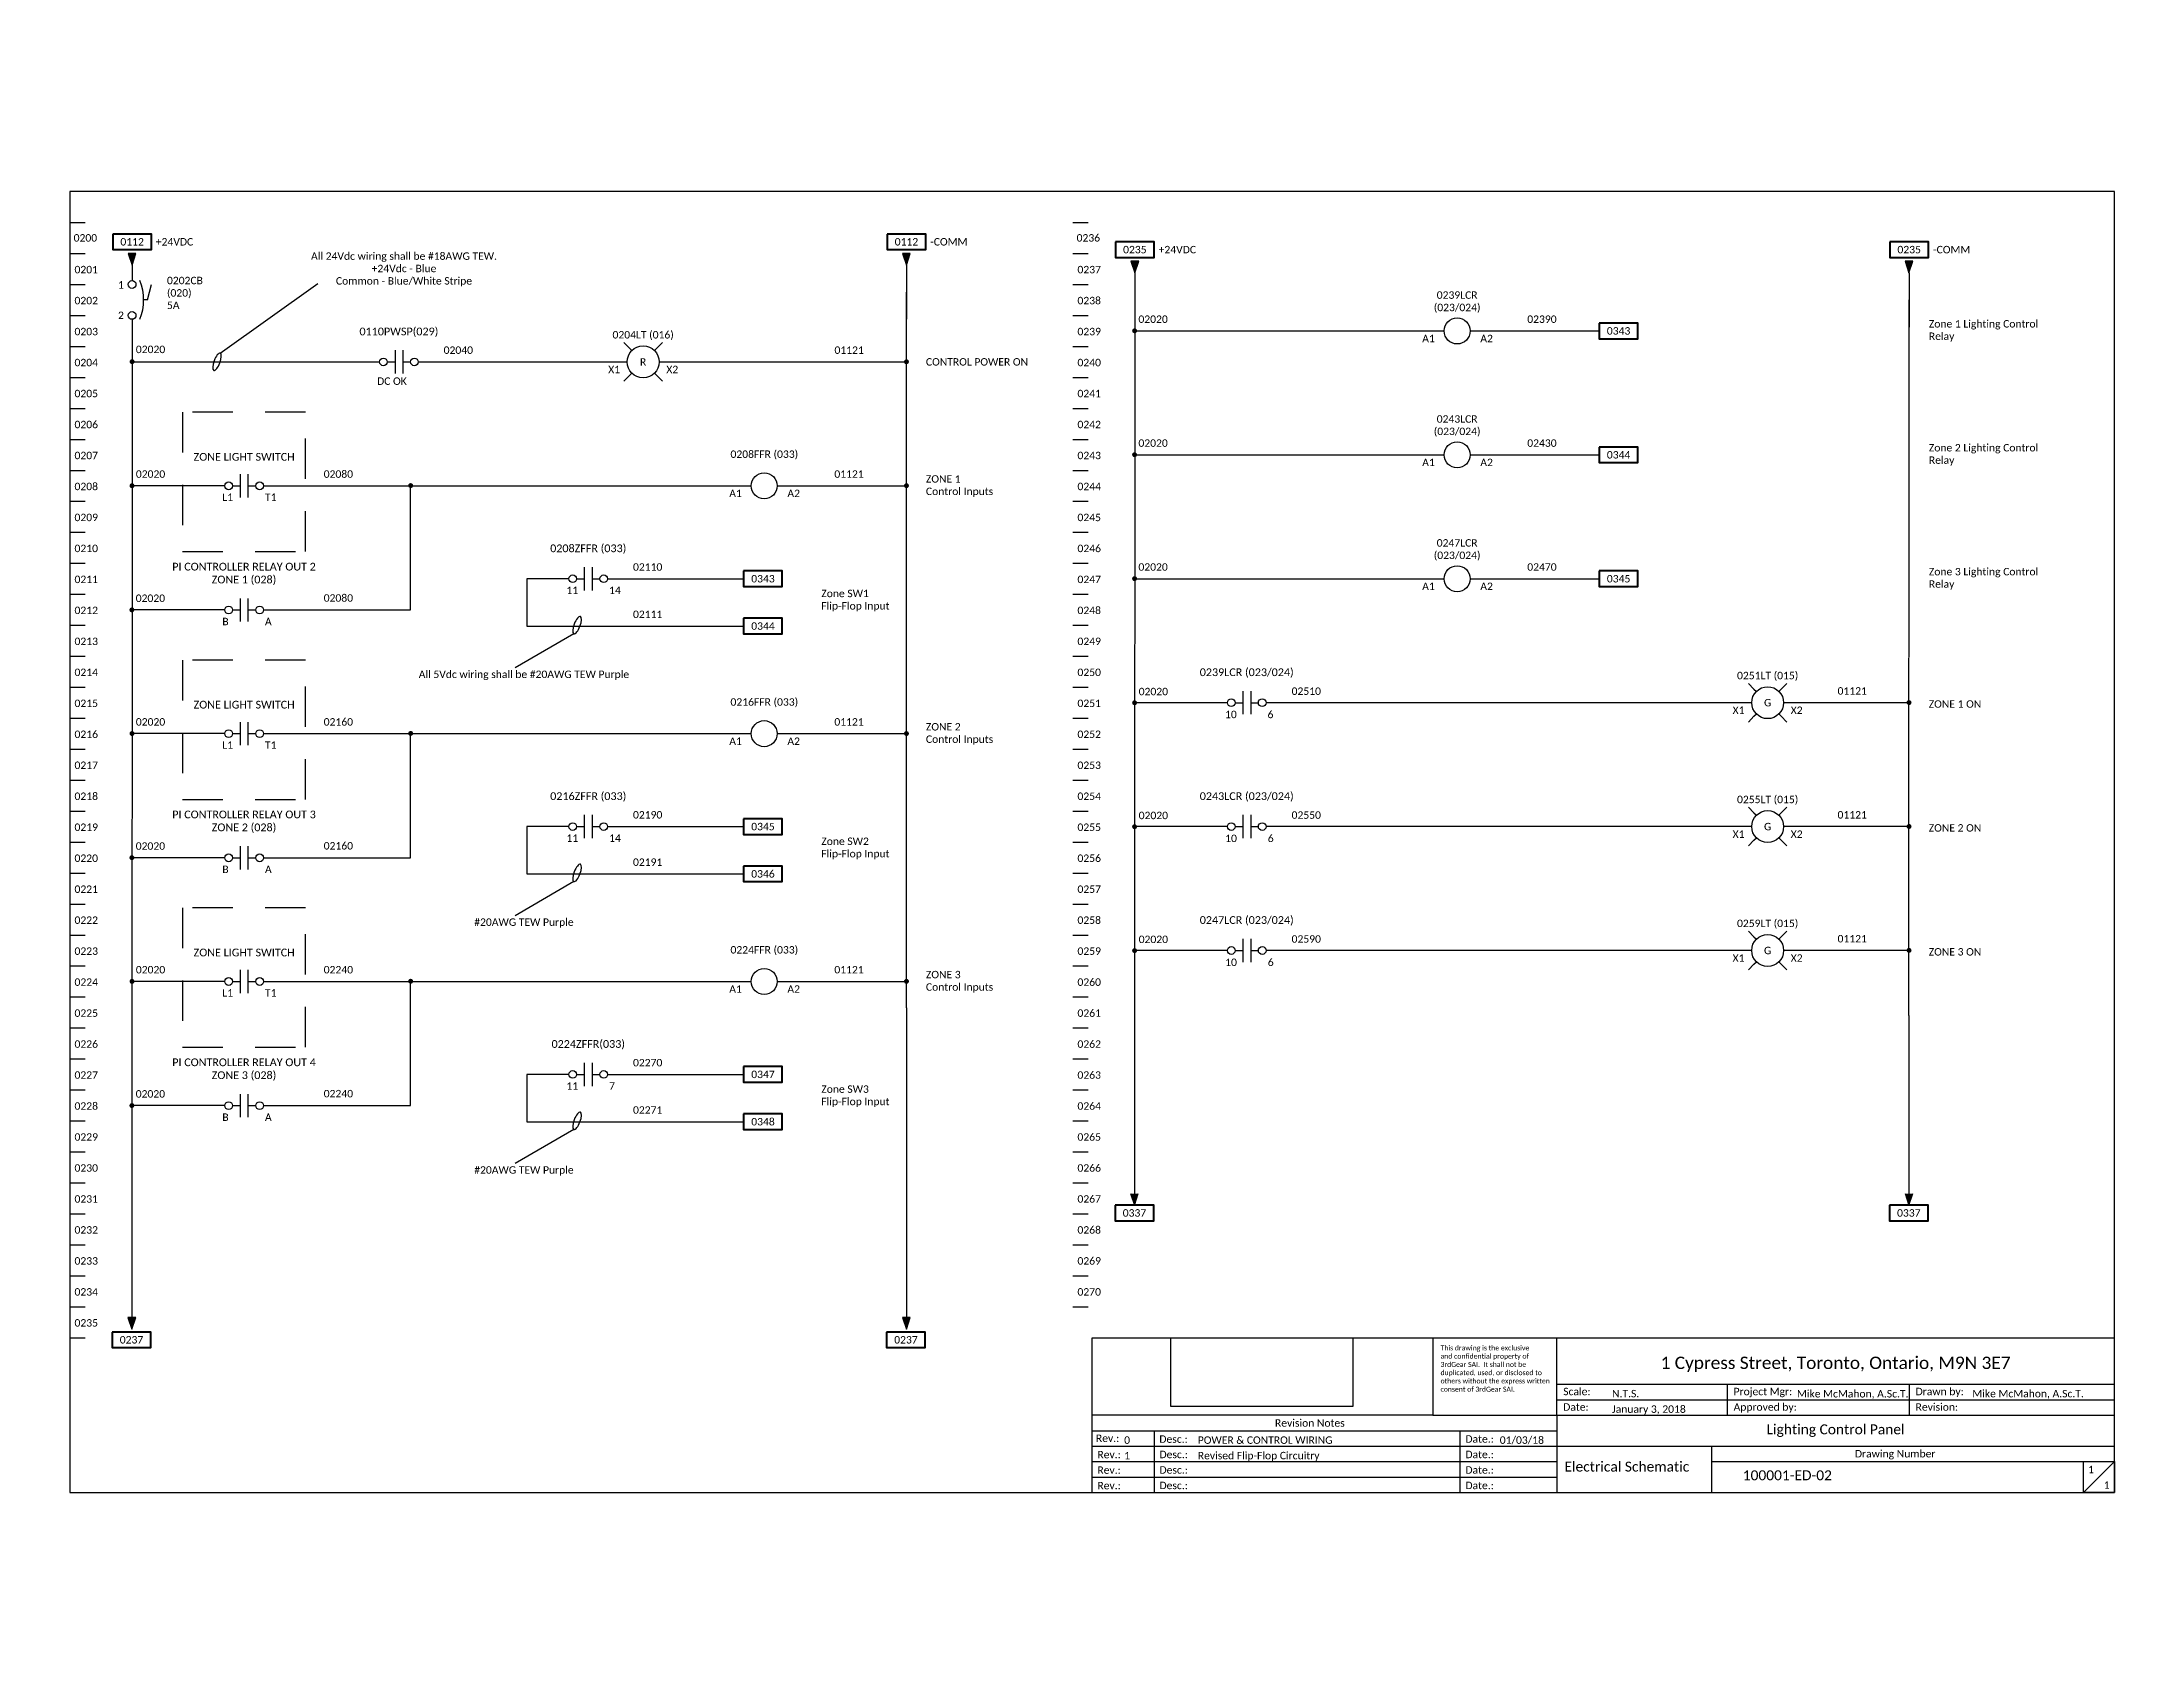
# Paper-space layout 'Layout1' of a CAD drawing. Header units: inches. Extents: x 0.1 to 10.6, y 0.1 to 8.1.
# The model-space entities are those that its viewports show. They can reach past a viewport. Long polylines and large blocks are cut down to what shows.
import ezdxf
from ezdxf.enums import TextEntityAlignment as Align

# ---------------------------------------------------------------- set-up
doc = ezdxf.new("R2010")
doc.units = ezdxf.units.IN
doc.header["$LTSCALE"] = 0.5
doc.header["$MEASUREMENT"] = 0
doc.linetypes.add('DASHED', pattern=[0.375, 0.25, -0.125])
doc.layers.get('0').update_dxf_attribs({"plot": 0})
for name, color, linetype in [('AC Wiring', 7, 'Continuous'), ('Images', 7, 'Continuous'), ('Physical Devices', 7, 'Continuous'), ('Text', 7, 'Continuous'), ('Title Block', 7, 'Continuous')]:
    doc.layers.add(name, color=color, linetype=linetype)
doc.layers.add('DASH DOT', color=7, linetype='DASHED', lineweight=25, transparency=0.3)
doc.layers.add('text box', color=7, linetype='Continuous', lineweight=50)
doc.layers.get('0').off()
doc.styles.add('Electrical1', font='Calibril.ttf')
picture_1 = doc.add_image_def('image1.png', size_in_pixel=(3549, 1339))

# ---------------------------------------------------------------- blocks, each defined once
blk = doc.blocks.new('Pilot')
at = {"layer": 'Physical Devices'}
for p, q in [((0.018, 0.11), (-0.027, 0.156)), ((0.018, 0.11), (0.038, 0.091)), ((0.239, 0.11), (0.22, 0.091)), ((0.285, 0.156), (0.239, 0.11)), ((0.018, -0.11), (-0.027, -0.156)), ((0.018, -0.11), (0.038, -0.091)), ((0.239, -0.11), (0.22, -0.091)), ((0.285, -0.156), (0.239, -0.11))]:
    blk.add_line(p, q, dxfattribs=at)
blk.add_circle((0.129, 0), 0.129, dxfattribs=at)
at = {"layer": 'Physical Devices', "style": 'Electrical1'}
for p in [(0.129, 0.219), (0.129, 0)]:
    blk.add_attdef('TAG', text='', height=0.06, dxfattribs=at).set_placement(p, align=Align.MIDDLE_CENTER)

msp = doc.modelspace()

# ---------------------------------------------------------------- hatches: boundary and pattern name
at = {"layer": 'AC Wiring', "ltscale": 0.1}
for points in [[(0.721, 10.25), (0.753, 10.156), (0.784, 10.25)], [(6.97, 10.25), (7.002, 10.156), (7.033, 10.25)], [(8.813, 10.188), (8.845, 10.094), (8.876, 10.188)], [(15.061, 10.188), (15.092, 10.094), (15.123, 10.188)], [(8.811, 2.663), (8.842, 2.569), (8.873, 2.663)], [(15.061, 2.663), (15.092, 2.569), (15.123, 2.663)], [(0.719, 1.663), (0.751, 1.569), (0.782, 1.663)], [(6.969, 1.663), (7.001, 1.569), (7.032, 1.663)]]:
    msp.add_hatch(color=256, dxfattribs=at).paths.add_polyline_path(points)
at = {"layer": 'AC Wiring', "ltscale": 0.5}
h = msp.add_hatch(color=256, dxfattribs=at)
edge = h.paths.add_edge_path()
edge.add_arc((8.843, 9.626), 0.02, 0, 360)
h = msp.add_hatch(color=256, dxfattribs=at)
edge = h.paths.add_edge_path()
edge.add_arc((0.753, 9.377), 0.02, 0, 360)
h = msp.add_hatch(color=256, dxfattribs=at)
edge = h.paths.add_edge_path()
edge.add_arc((7.002, 9.376), 0.02, 0, 360)
h = msp.add_hatch(color=256, dxfattribs=at)
edge = h.paths.add_edge_path()
edge.add_arc((8.843, 8.626), 0.02, 0, 360)
h = msp.add_hatch(color=256, dxfattribs=at)
edge = h.paths.add_edge_path()
edge.add_arc((0.752, 8.376), 0.02, 0, 360)
h = msp.add_hatch(color=256, dxfattribs=at)
edge = h.paths.add_edge_path()
edge.add_arc((3.001, 8.377), 0.02, 0, 360)
h = msp.add_hatch(color=256, dxfattribs=at)
edge = h.paths.add_edge_path()
edge.add_arc((7.002, 8.376), 0.02, 0, 360)
h = msp.add_hatch(color=256, dxfattribs=at)
edge = h.paths.add_edge_path()
edge.add_arc((8.843, 7.626), 0.02, 0, 360)
h = msp.add_hatch(color=256, dxfattribs=at)
edge = h.paths.add_edge_path()
edge.add_arc((0.751, 7.374), 0.02, 0, 360)
h = msp.add_hatch(color=256, dxfattribs=at)
edge = h.paths.add_edge_path()
edge.add_arc((8.843, 6.624), 0.02, 0, 360)
h = msp.add_hatch(color=256, dxfattribs=at)
edge = h.paths.add_edge_path()
edge.add_arc((15.093, 6.626), 0.02, 0, 360)
h = msp.add_hatch(color=256, dxfattribs=at)
edge = h.paths.add_edge_path()
edge.add_arc((0.752, 6.376), 0.02, 0, 360)
h = msp.add_hatch(color=256, dxfattribs=at)
edge = h.paths.add_edge_path()
edge.add_arc((3.001, 6.377), 0.02, 0, 360)
h = msp.add_hatch(color=256, dxfattribs=at)
edge = h.paths.add_edge_path()
edge.add_arc((7.002, 6.376), 0.02, 0, 360)
h = msp.add_hatch(color=256, dxfattribs=at)
edge = h.paths.add_edge_path()
edge.add_arc((8.843, 5.624), 0.02, 0, 360)
h = msp.add_hatch(color=256, dxfattribs=at)
edge = h.paths.add_edge_path()
edge.add_arc((15.093, 5.626), 0.02, 0, 360)
h = msp.add_hatch(color=256, dxfattribs=at)
edge = h.paths.add_edge_path()
edge.add_arc((0.751, 5.374), 0.02, 0, 360)
h = msp.add_hatch(color=256, dxfattribs=at)
edge = h.paths.add_edge_path()
edge.add_arc((8.843, 4.624), 0.02, 0, 360)
h = msp.add_hatch(color=256, dxfattribs=at)
edge = h.paths.add_edge_path()
edge.add_arc((15.093, 4.626), 0.02, 0, 360)
h = msp.add_hatch(color=256, dxfattribs=at)
edge = h.paths.add_edge_path()
edge.add_arc((0.752, 4.376), 0.02, 0, 360)
h = msp.add_hatch(color=256, dxfattribs=at)
edge = h.paths.add_edge_path()
edge.add_arc((3.001, 4.377), 0.02, 0, 360)
h = msp.add_hatch(color=256, dxfattribs=at)
edge = h.paths.add_edge_path()
edge.add_arc((7.002, 4.376), 0.02, 0, 360)
h = msp.add_hatch(color=256, dxfattribs=at)
edge = h.paths.add_edge_path()
edge.add_arc((0.751, 3.374), 0.02, 0, 360)

# ---------------------------------------------------------------- linework, layer by layer
at = {"layer": 'AC Wiring', "ltscale": 0.1}
for p, q in [((0, 11), (0, 0)), ((17.031, 11), (17.031, 0)), ((0.721, 10.25), (0.753, 10.156)), ((0.784, 10.25), (0.721, 10.25)), ((0.753, 10.156), (0.784, 10.25)), ((6.97, 10.25), (7.002, 10.156)), ((7.033, 10.25), (6.97, 10.25)), ((7.002, 10.156), (7.033, 10.25)), ((8.813, 10.188), (8.845, 10.094)), ((8.876, 10.188), (8.813, 10.188)), ((8.845, 10.094), (8.876, 10.188)), ((15.061, 10.188), (15.092, 10.094)), ((15.123, 10.188), (15.061, 10.188)), ((15.092, 10.094), (15.123, 10.188)), ((0.753, 10.156), (0.753, 10.031)), ((8.845, 10.094), (8.842, 4.1)), ((7.001, 4.163), (7.002, 9.937)), ((15.092, 4.1), (15.093, 9.875)), ((0.753, 9.719), (0.751, 1.656)), ((8.826, 9.625), (11.34, 9.625)), ((8.826, 8.625), (11.34, 8.625)), ((4.277, 7.625), (3.938, 7.625)), ((3.938, 7.625), (3.938, 7.243)), ((4.59, 7.625), (5.688, 7.625)), ((8.826, 7.625), (11.34, 7.625)), ((3.938, 7.243), (5.688, 7.243)), ((4.277, 5.625), (3.938, 5.625)), ((3.938, 5.625), (3.938, 5.243)), ((4.59, 5.625), (5.688, 5.625)), ((3.938, 5.243), (5.688, 5.243)), ((7.001, 4.163), (7.001, 1.656)), ((4.277, 3.625), (3.938, 3.625)), ((3.938, 3.625), (3.938, 3.243)), ((4.59, 3.625), (5.688, 3.625)), ((3.938, 3.243), (5.688, 3.243)), ((8.811, 2.663), (8.842, 2.569)), ((8.842, 2.569), (8.873, 2.663)), ((15.061, 2.663), (15.092, 2.569)), ((15.092, 2.569), (15.123, 2.663)), ((0.719, 1.663), (0.751, 1.569)), ((0.782, 1.663), (0.719, 1.663)), ((0.751, 1.569), (0.782, 1.663)), ((6.969, 1.663), (7.001, 1.569)), ((7.032, 1.663), (6.969, 1.663)), ((7.001, 1.569), (7.032, 1.663))]:
    msp.add_line(p, q, dxfattribs=at)
at = {"layer": 'AC Wiring', "ltscale": 0.5}
for p, q in [((1.464, 9.445), (2.253, 10.009)), ((0.75, 9.375), (2.75, 9.375)), ((3.062, 9.375), (4.748, 9.375)), ((5.006, 9.375), (7, 9.375)), ((1.813, 8.375), (5.75, 8.375)), ((3, 7.373), (3, 8.375)), ((5.959, 8.375), (7, 8.375)), ((1.813, 7.373), (3, 7.373)), ((4.318, 7.181), (3.844, 6.906)), ((9.594, 6.625), (8.844, 6.625)), ((13.823, 6.625), (9.906, 6.625)), ((15.094, 6.625), (14.08, 6.625)), ((1.813, 6.375), (5.75, 6.375)), ((3, 5.373), (3, 6.375)), ((5.959, 6.375), (7, 6.375)), ((9.594, 5.625), (8.844, 5.625)), ((13.823, 5.625), (9.906, 5.625)), ((15.094, 5.625), (14.08, 5.625)), ((1.813, 5.373), (3, 5.373)), ((4.318, 5.181), (3.844, 4.906)), ((9.594, 4.625), (8.844, 4.625)), ((13.823, 4.625), (9.906, 4.625)), ((15.094, 4.625), (14.08, 4.625)), ((1.813, 4.375), (5.75, 4.375)), ((3, 3.373), (3, 4.375)), ((5.959, 4.375), (7, 4.375)), ((8.842, 4.1), (8.842, 2.656)), ((15.092, 4.1), (15.092, 2.656)), ((1.813, 3.373), (3, 3.373)), ((4.318, 3.181), (3.844, 2.906))]:
    msp.add_line(p, q, dxfattribs=at)
at = {"layer": 'AC Wiring'}
for p, q in [((7.002, 10.156), (7.002, 9.719)), ((15.093, 10.094), (15.093, 9.656)), ((11.551, 9.625), (12.593, 9.625)), ((11.551, 8.625), (12.593, 8.625)), ((1.501, 8.375), (0.751, 8.375)), ((11.551, 7.625), (12.593, 7.625)), ((1.501, 7.373), (0.751, 7.373)), ((1.501, 6.375), (0.751, 6.375)), ((1.501, 5.373), (0.751, 5.373)), ((1.501, 4.375), (0.751, 4.375)), ((1.501, 3.373), (0.751, 3.373))]:
    msp.add_line(p, q, dxfattribs=at)
at = {"layer": 'AC Wiring', "ltscale": 0.5, "extrusion": (0, 0, -1)}
for centre in [(1.438, 9.376), (4.344, 7.251), (4.344, 5.251), (4.344, 3.251)]:
    msp.add_ellipse(centre, major_axis=(-0.0261, -0.0697), ratio=0.333587, dxfattribs=at)
at = {"layer": 'DASH DOT'}
for points in [[(1.159, 8.969), (1.159, 7.844), (2.151, 7.844), (2.151, 8.969)], [(1.159, 6.969), (1.159, 5.844), (2.151, 5.844), (2.151, 6.969)], [(1.159, 4.969), (1.159, 3.844), (2.151, 3.844), (2.151, 4.969)]]:
    msp.add_lwpolyline(points, close=True, dxfattribs=at)
at = {"layer": 'Physical Devices'}
for p, q in [((0.878, 9.875), (0.909, 10)), ((0.878, 9.875), (0.846, 9.875)), ((2.812, 9.375), (2.875, 9.375)), ((2.875, 9.469), (2.875, 9.281)), ((2.937, 9.469), (2.937, 9.281)), ((2.937, 9.375), (3, 9.375)), ((1.563, 8.375), (1.626, 8.375)), ((1.626, 8.469), (1.626, 8.281)), ((1.688, 8.469), (1.688, 8.281)), ((1.688, 8.375), (1.751, 8.375)), ((4.402, 7.719), (4.402, 7.531)), ((4.465, 7.719), (4.465, 7.531)), ((1.626, 7.466), (1.626, 7.279)), ((1.688, 7.466), (1.688, 7.279)), ((4.34, 7.625), (4.402, 7.625)), ((4.465, 7.625), (4.527, 7.625)), ((1.563, 7.373), (1.626, 7.373)), ((1.688, 7.373), (1.751, 7.373)), ((9.655, 6.625), (9.717, 6.625)), ((9.717, 6.719), (9.717, 6.531)), ((9.78, 6.719), (9.78, 6.531)), ((9.78, 6.625), (9.842, 6.625)), ((1.626, 6.469), (1.626, 6.281)), ((1.688, 6.469), (1.688, 6.281)), ((1.563, 6.375), (1.626, 6.375)), ((1.688, 6.375), (1.751, 6.375)), ((4.34, 5.625), (4.402, 5.625)), ((4.402, 5.719), (4.402, 5.531)), ((4.465, 5.719), (4.465, 5.531)), ((4.465, 5.625), (4.527, 5.625)), ((9.655, 5.625), (9.717, 5.625)), ((9.717, 5.719), (9.717, 5.531)), ((9.78, 5.719), (9.78, 5.531)), ((9.78, 5.625), (9.842, 5.625)), ((1.626, 5.466), (1.626, 5.279)), ((1.688, 5.466), (1.688, 5.279)), ((1.563, 5.373), (1.626, 5.373)), ((1.688, 5.373), (1.751, 5.373)), ((9.655, 4.625), (9.717, 4.625)), ((9.717, 4.719), (9.717, 4.531)), ((9.78, 4.719), (9.78, 4.531)), ((9.78, 4.625), (9.842, 4.625)), ((1.626, 4.469), (1.626, 4.281)), ((1.688, 4.469), (1.688, 4.281)), ((1.563, 4.375), (1.626, 4.375)), ((1.688, 4.375), (1.751, 4.375)), ((4.34, 3.625), (4.402, 3.625)), ((4.402, 3.719), (4.402, 3.531)), ((4.465, 3.719), (4.465, 3.531)), ((4.465, 3.625), (4.527, 3.625)), ((1.626, 3.466), (1.626, 3.279)), ((1.688, 3.466), (1.688, 3.279)), ((1.563, 3.373), (1.626, 3.373)), ((1.688, 3.373), (1.751, 3.373))]:
    msp.add_line(p, q, dxfattribs=at)
for centre, radius in [((0.753, 10), 0.0312), ((0.753, 9.75), 0.0312), ((11.446, 9.625), 0.105), ((2.781, 9.375), 0.0312), ((3.031, 9.375), 0.0312), ((11.446, 8.625), 0.105), ((5.854, 8.375), 0.105), ((1.532, 8.375), 0.0312), ((1.782, 8.375), 0.0312), ((4.309, 7.625), 0.0312), ((4.559, 7.625), 0.0312), ((11.446, 7.625), 0.105), ((1.532, 7.373), 0.0312), ((1.782, 7.373), 0.0312), ((9.623, 6.625), 0.0312), ((9.873, 6.625), 0.0312), ((5.854, 6.375), 0.105), ((1.532, 6.375), 0.0312), ((1.782, 6.375), 0.0312), ((4.309, 5.625), 0.0312), ((4.559, 5.625), 0.0312), ((9.623, 5.625), 0.0312), ((9.873, 5.625), 0.0312), ((1.532, 5.373), 0.0312), ((1.782, 5.373), 0.0312), ((9.623, 4.625), 0.0312), ((9.873, 4.625), 0.0312), ((1.532, 4.375), 0.0312), ((1.782, 4.375), 0.0312), ((5.854, 4.375), 0.105), ((4.309, 3.625), 0.0312), ((4.559, 3.625), 0.0312), ((1.532, 3.373), 0.0312), ((1.782, 3.373), 0.0312)]:
    msp.add_circle(centre, radius, dxfattribs=at)
msp.add_arc((0.44, 9.875), 0.406, 337.3801, 22.6199, dxfattribs=at)
at = {"layer": 'text box', "ltscale": 0.1}
for points in [[(0.596, 10.406), (0.596, 10.281), (0.909, 10.281), (0.909, 10.406)], [(6.845, 10.406), (6.845, 10.281), (7.158, 10.281), (7.158, 10.406)], [(8.688, 10.344), (8.688, 10.219), (9.001, 10.219), (9.001, 10.344)], [(14.938, 10.344), (14.938, 10.219), (15.25, 10.219), (15.25, 10.344)], [(12.593, 9.688), (12.593, 9.562), (12.905, 9.562), (12.905, 9.688)], [(12.593, 8.688), (12.593, 8.562), (12.905, 8.562), (12.905, 8.688)], [(5.688, 7.688), (5.688, 7.562), (6, 7.562), (6, 7.688)], [(12.593, 7.688), (12.593, 7.562), (12.905, 7.562), (12.905, 7.688)], [(5.688, 7.306), (5.688, 7.181), (6, 7.181), (6, 7.306)], [(5.688, 5.688), (5.688, 5.562), (6, 5.562), (6, 5.688)], [(5.688, 5.306), (5.688, 5.181), (6, 5.181), (6, 5.306)], [(5.688, 3.688), (5.688, 3.562), (6, 3.562), (6, 3.688)], [(5.688, 3.306), (5.688, 3.181), (6, 3.181), (6, 3.306)], [(8.686, 2.569), (8.686, 2.444), (8.998, 2.444), (8.998, 2.569)], [(14.935, 2.569), (14.935, 2.444), (15.247, 2.444), (15.247, 2.569)], [(0.591, 1.546), (0.591, 1.421), (0.904, 1.421), (0.904, 1.546)], [(6.841, 1.546), (6.841, 1.421), (7.154, 1.421), (7.154, 1.546)]]:
    msp.add_lwpolyline(points, close=True, dxfattribs=at)
at = {"layer": 'Title Block'}
for p, q in [((16.75, 10.75), (0.25, 10.75)), ((0.25, 10.75), (0.25, 0.25)), ((16.75, 0.25), (16.75, 10.75)), ((0.25, 10.5), (0.375, 10.5)), ((8.344, 10.5), (8.469, 10.5)), ((0.25, 10.25), (0.375, 10.25)), ((8.344, 10.25), (8.469, 10.25)), ((0.25, 10), (0.375, 10)), ((8.344, 10), (8.469, 10)), ((0.25, 9.75), (0.375, 9.75)), ((8.344, 9.75), (8.469, 9.75)), ((0.25, 9.5), (0.375, 9.5)), ((8.344, 9.5), (8.469, 9.5)), ((0.25, 9.25), (0.375, 9.25)), ((8.344, 9.25), (8.469, 9.25)), ((0.25, 9), (0.375, 9)), ((8.344, 9), (8.469, 9)), ((0.25, 8.75), (0.375, 8.75)), ((8.344, 8.75), (8.469, 8.75)), ((0.25, 8.5), (0.375, 8.5)), ((8.344, 8.5), (8.469, 8.5)), ((0.25, 8.25), (0.375, 8.25)), ((8.344, 8.25), (8.469, 8.25)), ((0.25, 8), (0.375, 8)), ((8.344, 8), (8.469, 8)), ((0.25, 7.75), (0.375, 7.75)), ((8.344, 7.75), (8.469, 7.75)), ((0.25, 7.5), (0.375, 7.5)), ((8.344, 7.5), (8.469, 7.5)), ((0.25, 7.25), (0.375, 7.25)), ((8.344, 7.25), (8.469, 7.25)), ((0.25, 7), (0.375, 7)), ((8.344, 7), (8.469, 7)), ((0.25, 6.75), (0.375, 6.75)), ((8.344, 6.75), (8.469, 6.75)), ((0.25, 6.5), (0.375, 6.5)), ((8.344, 6.5), (8.469, 6.5)), ((0.25, 6.25), (0.375, 6.25)), ((8.344, 6.25), (8.469, 6.25)), ((0.25, 6), (0.375, 6)), ((8.344, 6), (8.469, 6)), ((0.25, 5.75), (0.375, 5.75)), ((8.344, 5.75), (8.469, 5.75)), ((0.25, 5.5), (0.375, 5.5)), ((8.344, 5.5), (8.469, 5.5)), ((0.25, 5.25), (0.375, 5.25)), ((8.344, 5.25), (8.469, 5.25)), ((0.25, 5), (0.375, 5)), ((8.344, 5), (8.469, 5)), ((0.25, 4.75), (0.375, 4.75)), ((8.344, 4.75), (8.469, 4.75)), ((0.25, 4.5), (0.375, 4.5)), ((8.344, 4.5), (8.469, 4.5)), ((0.25, 4.25), (0.375, 4.25)), ((8.344, 4.25), (8.469, 4.25)), ((0.25, 4), (0.375, 4)), ((8.344, 4), (8.469, 4)), ((0.25, 3.75), (0.375, 3.75)), ((8.344, 3.75), (8.469, 3.75)), ((0.25, 3.5), (0.375, 3.5)), ((8.344, 3.5), (8.469, 3.5)), ((0.25, 3.25), (0.375, 3.25)), ((8.344, 3.25), (8.469, 3.25)), ((0.25, 3), (0.375, 3)), ((8.344, 3), (8.469, 3)), ((0.25, 2.75), (0.375, 2.75)), ((8.344, 2.75), (8.469, 2.75)), ((0.25, 2.5), (0.375, 2.5)), ((8.344, 2.5), (8.469, 2.5)), ((0.25, 2.25), (0.375, 2.25)), ((8.344, 2.25), (8.469, 2.25)), ((0.25, 2), (0.375, 2)), ((8.344, 2), (8.469, 2)), ((0.25, 1.75), (0.375, 1.75)), ((8.344, 1.75), (8.469, 1.75)), ((0.25, 1.5), (0.375, 1.5)), ((8.5, 0.25), (8.5, 1.5)), ((8.5, 1.5), (16.75, 1.5)), ((11.25, 1.5), (11.25, 0.875)), ((12.25, 0.875), (12.25, 1.5)), ((12.25, 1.125), (16.75, 1.125)), ((13.625, 1.125), (13.625, 0.875)), ((15.094, 1.125), (15.094, 0.875)), ((11.25, 0.875), (8.5, 0.875)), ((11.25, 0.875), (12.25, 0.875)), ((12.25, 1), (16.75, 1)), ((12.25, 0.875), (12.25, 0.25)), ((12.25, 0.875), (16.75, 0.875)), ((8.5, 0.75), (12.25, 0.75)), ((9, 0.75), (9, 0.25)), ((11.469, 0.75), (11.469, 0.25)), ((8.5, 0.625), (12.25, 0.625)), ((12.25, 0.625), (16.75, 0.625)), ((13.5, 0.625), (13.5, 0.25)), ((8.5, 0.5), (12.25, 0.5)), ((8.5, 0.375), (12.25, 0.375)), ((13.5, 0.5), (16.75, 0.5)), ((16.75, 0.5), (16.5, 0.25)), ((0.25, 0.25), (16.75, 0.25))]:
    msp.add_line(p, q, dxfattribs=at)
msp.add_lwpolyline([(16.75, 0.25), (16.5, 0.25), (16.5, 0.5), (16.75, 0.5)], close=True, dxfattribs=at)

# ---------------------------------------------------------------- block references
at = {"layer": 'Physical Devices'}
ref = msp.add_blockref('Pilot', (4.748, 9.375), dxfattribs=at)
ref.add_attrib('TAG', 'R', dxfattribs={"height": 0.06, "style": 'Electrical1'}).set_placement((4.877, 9.375), align=Align.MIDDLE_CENTER)
ref.add_attrib('TAG', '0204LT (016)', dxfattribs={"height": 0.06, "style": 'Electrical1'}).set_placement((4.877, 9.594), align=Align.MIDDLE_CENTER)
ref = msp.add_blockref('Pilot', (13.823, 6.625), dxfattribs=at)
ref.add_attrib('TAG', 'G', dxfattribs={"height": 0.06, "style": 'Electrical1'}).set_placement((13.952, 6.625), align=Align.MIDDLE_CENTER)
ref.add_attrib('TAG', '0251LT (015)', dxfattribs={"height": 0.06, "style": 'Electrical1'}).set_placement((13.952, 6.844), align=Align.MIDDLE_CENTER)
ref = msp.add_blockref('Pilot', (13.823, 5.625), dxfattribs=at)
ref.add_attrib('TAG', 'G', dxfattribs={"height": 0.06, "style": 'Electrical1'}).set_placement((13.952, 5.625), align=Align.MIDDLE_CENTER)
ref.add_attrib('TAG', '0255LT (015)', dxfattribs={"height": 0.06, "style": 'Electrical1'}).set_placement((13.952, 5.844), align=Align.MIDDLE_CENTER)
ref = msp.add_blockref('Pilot', (13.823, 4.625), dxfattribs=at)
ref.add_attrib('TAG', 'G', dxfattribs={"height": 0.06, "style": 'Electrical1'}).set_placement((13.952, 4.625), align=Align.MIDDLE_CENTER)
ref.add_attrib('TAG', '0259LT (015)', dxfattribs={"height": 0.06, "style": 'Electrical1'}).set_placement((13.952, 4.844), align=Align.MIDDLE_CENTER)

# ---------------------------------------------------------------- texts
at = {"layer": 'Physical Devices', "insert": (14.5, 1.285), "char_height": 0.1, "width": 4.5, "attachment_point": 5, "style": 'Electrical1'}
msp.add_mtext('{1 Cypress Street, Toronto, Ontario, M9N 3E7}', dxfattribs=at)
at = {"layer": 'Text', "style": 'Electrical1'}
for s, insert, char_height, width, attachment_point in [('{0112}', (0.753, 10.344), 0.06, 0.125, 5), ('{+24VDC}', (1.095, 10.344), 0.06, 0.375, 5), ('{0112}', (7.002, 10.344), 0.06, 0.125, 5), ('{-COMM}', (7.344, 10.344), 0.06, 0.375, 5), ('{All 24Vdc wiring shall be #18AWG TEW.\\P+24Vdc - Blue\\PCommon - Blue/White Stripe}', (2.947, 10.259), 0.06, 1.82574, 2), ('{0235}', (8.845, 10.281), 0.06, 0.125, 5), ('{+24VDC}', (9.188, 10.281), 0.06, 0.375, 5), ('{0235}', (15.094, 10.281), 0.06, 0.125, 5), ('{-COMM}', (15.437, 10.281), 0.06, 0.375, 5), ('{1}', (0.639, 10.027), 0.06, 0.34375, 1), ('{0202CB\\P(020)\\P5A}', (1.034, 10.062), 0.06, 0.78125, 1), ('{0239LCR (023/024)}', (11.446, 9.858), 0.06, 0.66425, 5), ('{2}', (0.639, 9.781), 0.06, 0.40625, 1), ('{0110PWSP(029)}', (2.906, 9.576), 0.0625, 0.78125, 8), ('{02020}', (8.874, 9.75), 0.06, 0.21875, 1), ('{02390}', (12.012, 9.75), 0.06, 0.21875, 1), ('{Zone 1 Lighting Control Relay}', (15.253, 9.625), 0.06, 0.89062, 4), ('{02020}', (0.783, 9.506), 0.06, 0.21875, 1), ('{02040}', (3.267, 9.5), 0.06, 0.21875, 1), ('{01121}', (6.421, 9.5), 0.06, 0.21875, 1), ('A1', (11.164, 9.594), 0.06, 0.40625, 1), ('A2', (11.633, 9.594), 0.06, 0.40625, 1), ('{0343}', (12.749, 9.625), 0.06, 0.125, 5), ('{X1}', (4.595, 9.344), 0.06, 0.40625, 1), ('{X2}', (5.064, 9.344), 0.06, 0.40625, 1), ('CONTROL POWER ON', (7.159, 9.375), 0.06, 0.89062, 4), ('{DC OK}', (2.73, 9.25), 0.06, 0.40625, 1), ('{0243LCR (023/024)}', (11.446, 8.858), 0.06, 0.66425, 5), ('{0208FFR (033)}', (5.855, 8.624), 0.06, 0.66522, 5), ('{02020}', (8.874, 8.75), 0.06, 0.21875, 1), ('{02430}', (12.012, 8.75), 0.06, 0.21875, 1), ('{0344}', (12.749, 8.625), 0.06, 0.125, 5), ('{Zone 2 Lighting Control Relay}', (15.253, 8.625), 0.06, 0.89062, 4), ('{02020}', (0.783, 8.5), 0.06, 0.21875, 1), ('{ZONE LIGHT SWITCH}', (1.657, 8.577), 0.0625, 0.78125, 8), ('{02080}', (2.299, 8.5), 0.06, 0.21875, 1), ('{01121}', (6.42, 8.5), 0.06, 0.21875, 1), ('A1', (11.164, 8.594), 0.06, 0.40625, 1), ('A2', (11.633, 8.594), 0.06, 0.40625, 1), ('{L1}', (1.481, 8.313), 0.06, 0.40625, 1), ('{T1}', (1.825, 8.313), 0.06, 0.40625, 1), ('A1', (5.572, 8.344), 0.06, 0.40625, 1), ('A2', (6.041, 8.344), 0.06, 0.40625, 1), ('{ZONE 1\\PControl Inputs}', (7.159, 8.373), 0.06, 1.03906, 4), ('{0208ZFFR (033)}', (4.434, 7.826), 0.0625, 0.78125, 8), ('{0247LCR (023/024)}', (11.446, 7.858), 0.06, 0.66425, 5), ('{PI CONTROLLER RELAY OUT 2 ZONE 1 (028)}', (1.656, 7.574), 0.0625, 1.20239, 8), ('{02110}', (4.795, 7.75), 0.06, 0.45657, 1), ('{0343}', (5.844, 7.625), 0.06, 0.125, 5), ('{02020}', (8.874, 7.75), 0.06, 0.21875, 1), ('{02470}', (12.012, 7.75), 0.06, 0.21875, 1), ('{0345}', (12.749, 7.625), 0.06, 0.125, 5), ('{Zone 3 Lighting Control Relay}', (15.253, 7.625), 0.06, 0.89062, 4), ('{02020}', (0.782, 7.498), 0.06, 0.21875, 1), ('{02080}', (2.299, 7.5), 0.06, 0.21875, 1), ('{11}', (4.258, 7.562), 0.06, 0.40625, 1), ('{14}', (4.602, 7.562), 0.06, 0.40625, 1), ('{Zone SW1 \\PFlip-Flop Input}', (6.315, 7.449), 0.06, 0.89062, 4), ('A1', (11.164, 7.594), 0.06, 0.40625, 1), ('A2', (11.633, 7.594), 0.06, 0.40625, 1), ('{B}', (1.481, 7.31), 0.06, 0.40625, 1), ('{A}', (1.825, 7.31), 0.06, 0.40625, 1), ('{02111}', (4.795, 7.368), 0.06, 0.45657, 1), ('{0344}', (5.844, 7.243), 0.06, 0.125, 5), ('{All 5Vdc wiring shall be #20AWG TEW Purple}', (3.915, 6.884), 0.06, 1.82574, 2), ('{0239LCR (023/024)}', (9.748, 6.826), 0.0625, 0.78125, 8), ('{ZONE LIGHT SWITCH}', (1.657, 6.577), 0.0625, 0.78125, 8), ('{0216FFR (033)}', (5.855, 6.624), 0.06, 0.66522, 5), ('{02020}', (8.876, 6.745), 0.06, 0.21875, 1), ('{02510}', (10.11, 6.748), 0.06, 0.21875, 1), ('{01121}', (14.516, 6.75), 0.06, 0.21875, 1), ('{ZONE 1 ON}', (15.252, 6.614), 0.06, 0.89063, 4), ('{02020}', (0.783, 6.5), 0.06, 0.21875, 1), ('{02160}', (2.299, 6.5), 0.06, 0.21875, 1), ('{01121}', (6.42, 6.5), 0.06, 0.21875, 1), ('{ZONE 2\\PControl Inputs}', (7.159, 6.373), 0.06, 1.03906, 4), ('{10}', (9.573, 6.56), 0.06, 0.40625, 1), ('{6}', (9.916, 6.56), 0.06, 0.40625, 1), ('{X1}', (13.669, 6.594), 0.06, 0.40625, 1), ('{X2}', (14.138, 6.594), 0.06, 0.40625, 1), ('{L1}', (1.481, 6.313), 0.06, 0.40625, 1), ('{T1}', (1.825, 6.313), 0.06, 0.40625, 1), ('A1', (5.572, 6.344), 0.06, 0.40625, 1), ('A2', (6.041, 6.344), 0.06, 0.40625, 1), ('{0216ZFFR (033)}', (4.434, 5.826), 0.0625, 0.78125, 8), ('{0243LCR (023/024)}', (9.748, 5.826), 0.0625, 0.78125, 8), ('{PI CONTROLLER RELAY OUT 3 ZONE 2 (028)}', (1.656, 5.574), 0.0625, 1.20239, 8), ('{02190}', (4.795, 5.75), 0.06, 0.45657, 1), ('{0345}', (5.844, 5.625), 0.06, 0.125, 5), ('{02020}', (8.876, 5.745), 0.06, 0.21875, 1), ('{02550}', (10.11, 5.748), 0.06, 0.21875, 1), ('{X1}', (13.669, 5.594), 0.06, 0.40625, 1), ('{X2}', (14.138, 5.594), 0.06, 0.40625, 1), ('{01121}', (14.516, 5.75), 0.06, 0.21875, 1), ('{ZONE 2 ON}', (15.252, 5.614), 0.06, 0.89062, 4), ('{02020}', (0.782, 5.498), 0.06, 0.21875, 1), ('{02160}', (2.299, 5.5), 0.06, 0.21875, 1), ('{11}', (4.258, 5.562), 0.06, 0.40625, 1), ('{14}', (4.602, 5.562), 0.06, 0.40625, 1), ('{Zone SW2\\PFlip-Flop Input}', (6.315, 5.449), 0.06, 0.89062, 4), ('{10}', (9.574, 5.56), 0.06, 0.40625, 1), ('{6}', (9.918, 5.56), 0.06, 0.40625, 1), ('{B}', (1.481, 5.31), 0.06, 0.40625, 1), ('{A}', (1.825, 5.31), 0.06, 0.40625, 1), ('{02191}', (4.795, 5.368), 0.06, 0.45657, 1), ('{0346}', (5.844, 5.243), 0.06, 0.125, 5), ('{#20AWG TEW Purple}', (3.915, 4.884), 0.06, 1.82574, 2), ('{02020}', (8.876, 4.745), 0.06, 0.21875, 1), ('{0247LCR (023/024)}', (9.748, 4.826), 0.0625, 0.78125, 8), ('{02590}', (10.11, 4.748), 0.06, 0.21875, 1), ('{01121}', (14.516, 4.75), 0.06, 0.21875, 1), ('{ZONE LIGHT SWITCH}', (1.657, 4.577), 0.0625, 0.78125, 8), ('{0224FFR (033)}', (5.855, 4.624), 0.06, 0.66522, 5), ('{X1}', (13.669, 4.594), 0.06, 0.40625, 1), ('{X2}', (14.138, 4.594), 0.06, 0.40625, 1), ('{ZONE 3 ON}', (15.252, 4.614), 0.06, 0.89063, 4), ('{02020}', (0.783, 4.5), 0.06, 0.21875, 1), ('{02240}', (2.299, 4.5), 0.06, 0.21875, 1), ('{01121}', (6.42, 4.5), 0.06, 0.21875, 1), ('{ZONE 3\\PControl Inputs}', (7.159, 4.373), 0.06, 1.03906, 4), ('{10}', (9.574, 4.56), 0.06, 0.40625, 1), ('{6}', (9.918, 4.56), 0.06, 0.40625, 1), ('{L1}', (1.481, 4.313), 0.06, 0.40625, 1), ('{T1}', (1.825, 4.313), 0.06, 0.40625, 1), ('A1', (5.572, 4.344), 0.06, 0.40625, 1), ('A2', (6.041, 4.344), 0.06, 0.40625, 1), ('{0224ZFFR(033)}', (4.434, 3.826), 0.0625, 0.78125, 8), ('{PI CONTROLLER RELAY OUT 4 ZONE 3 (028)}', (1.656, 3.574), 0.0625, 1.20239, 8), ('{02270}', (4.795, 3.75), 0.06, 0.45657, 1), ('{11}', (4.258, 3.562), 0.06, 0.40625, 1), ('{7}', (4.602, 3.562), 0.06, 0.40625, 1), ('{0347}', (5.844, 3.625), 0.06, 0.125, 5), ('{02020}', (0.782, 3.498), 0.06, 0.21875, 1), ('{02240}', (2.299, 3.5), 0.06, 0.21875, 1), ('{Zone SW3\\PFlip-Flop Input}', (6.315, 3.449), 0.06, 0.89062, 4), ('{B}', (1.481, 3.31), 0.06, 0.40625, 1), ('{A}', (1.825, 3.31), 0.06, 0.40625, 1), ('{02271}', (4.795, 3.368), 0.06, 0.45657, 1), ('{0348}', (5.844, 3.243), 0.06, 0.125, 5), ('{#20AWG TEW Purple}', (3.915, 2.884), 0.06, 1.82574, 2), ('{0337}', (8.842, 2.507), 0.06, 0.125, 5), ('{0337}', (15.091, 2.507), 0.06, 0.125, 5), ('{0237}', (0.748, 1.483), 0.06, 0.125, 5), ('{0237}', (6.998, 1.483), 0.06, 0.125, 5)]:
    msp.add_mtext(s, dxfattribs=dict(at, insert=insert, char_height=char_height, width=width, attachment_point=attachment_point))
at = {"layer": 'Title Block', "style": 'Electrical1'}
for s, insert, char_height, width, attachment_point in [('{0200}', (0.281, 10.406), 0.06, 0.1875, 1), ('{0236}', (8.375, 10.406), 0.06, 0.1875, 1), ('{0201}', (0.288, 10.15), 0.06, 0.1875, 1), ('{0237}', (8.382, 10.15), 0.06, 0.1875, 1), ('{0202}', (0.288, 9.9), 0.06, 0.1875, 1), ('{0238}', (8.382, 9.9), 0.06, 0.1875, 1), ('{0203}', (0.288, 9.65), 0.06, 0.1875, 1), ('{0239}', (8.382, 9.65), 0.06, 0.1875, 1), ('{0204}', (0.288, 9.4), 0.06, 0.1875, 1), ('{0240}', (8.382, 9.4), 0.06, 0.1875, 1), ('{0205}', (0.288, 9.15), 0.06, 0.1875, 1), ('{0241}', (8.382, 9.15), 0.06, 0.1875, 1), ('{0206}', (0.288, 8.9), 0.06, 0.1875, 1), ('{0242}', (8.382, 8.9), 0.06, 0.1875, 1), ('{0207}', (0.288, 8.65), 0.06, 0.1875, 1), ('{0243}', (8.382, 8.65), 0.06, 0.1875, 1), ('{0208}', (0.288, 8.4), 0.06, 0.1875, 1), ('{0244}', (8.382, 8.4), 0.06, 0.1875, 1), ('{0209}', (0.288, 8.15), 0.06, 0.1875, 1), ('{0245}', (8.382, 8.15), 0.06, 0.1875, 1), ('{0210}', (0.288, 7.9), 0.06, 0.1875, 1), ('{0246}', (8.382, 7.9), 0.06, 0.1875, 1), ('{0211}', (0.288, 7.65), 0.06, 0.1875, 1), ('{0247}', (8.382, 7.65), 0.06, 0.1875, 1), ('{0212}', (0.288, 7.4), 0.06, 0.1875, 1), ('{0248}', (8.382, 7.4), 0.06, 0.1875, 1), ('{0213}', (0.288, 7.15), 0.06, 0.1875, 1), ('{0249}', (8.382, 7.15), 0.06, 0.1875, 1), ('{0214}', (0.288, 6.9), 0.06, 0.1875, 1), ('{0250}', (8.382, 6.9), 0.06, 0.1875, 1), ('{0215}', (0.288, 6.65), 0.06, 0.1875, 1), ('{0251}', (8.382, 6.65), 0.06, 0.1875, 1), ('{0216}', (0.288, 6.4), 0.06, 0.1875, 1), ('{0252}', (8.382, 6.4), 0.06, 0.1875, 1), ('{0217}', (0.288, 6.15), 0.06, 0.1875, 1), ('{0253}', (8.382, 6.15), 0.06, 0.1875, 1), ('{0218}', (0.288, 5.9), 0.06, 0.1875, 1), ('{0254}', (8.382, 5.9), 0.06, 0.1875, 1), ('{0219}', (0.288, 5.65), 0.06, 0.1875, 1), ('{0255}', (8.382, 5.65), 0.06, 0.1875, 1), ('{0220}', (0.288, 5.4), 0.06, 0.1875, 1), ('{0256}', (8.382, 5.4), 0.06, 0.1875, 1), ('{0221}', (0.288, 5.15), 0.06, 0.1875, 1), ('{0257}', (8.382, 5.15), 0.06, 0.1875, 1), ('{0222}', (0.288, 4.9), 0.06, 0.1875, 1), ('{0258}', (8.382, 4.9), 0.06, 0.1875, 1), ('{0223}', (0.288, 4.65), 0.06, 0.1875, 1), ('{0259}', (8.382, 4.65), 0.06, 0.1875, 1), ('{0224}', (0.288, 4.4), 0.06, 0.1875, 1), ('{0260}', (8.382, 4.4), 0.06, 0.1875, 1), ('{0225}', (0.288, 4.15), 0.06, 0.1875, 1), ('{0261}', (8.382, 4.15), 0.06, 0.1875, 1), ('{0226}', (0.288, 3.9), 0.06, 0.1875, 1), ('{0262}', (8.382, 3.9), 0.06, 0.1875, 1), ('{0227}', (0.288, 3.65), 0.06, 0.1875, 1), ('{0263}', (8.382, 3.65), 0.06, 0.1875, 1), ('{0228}', (0.288, 3.4), 0.06, 0.1875, 1), ('{0264}', (8.382, 3.4), 0.06, 0.1875, 1), ('{0229}', (0.288, 3.15), 0.06, 0.1875, 1), ('{0265}', (8.382, 3.15), 0.06, 0.1875, 1), ('{0230}', (0.288, 2.9), 0.06, 0.1875, 1), ('{0266}', (8.382, 2.9), 0.06, 0.1875, 1), ('{0231}', (0.288, 2.65), 0.06, 0.1875, 1), ('{0267}', (8.382, 2.65), 0.06, 0.1875, 1), ('{0232}', (0.288, 2.4), 0.06, 0.1875, 1), ('{0268}', (8.382, 2.4), 0.06, 0.1875, 1), ('{0233}', (0.288, 2.15), 0.06, 0.1875, 1), ('{0269}', (8.382, 2.15), 0.06, 0.1875, 1), ('{0234}', (0.288, 1.9), 0.06, 0.1875, 1), ('{0270}', (8.382, 1.9), 0.06, 0.1875, 1), ('{0235}', (0.288, 1.65), 0.06, 0.1875, 1), ('{This drawing is the exclusive\\Pand confidential property of\\P3rdGear SAI.  It shall not be \\Pduplicated, used, or disclosed to \\Pothers without the express written \\Pconsent of 3rdGear SAI.}', (11.312, 1.438), 0.04, 1.25, 1), ('Scale:', (12.302, 1.096), 0.06, 1.375, 1), ('N.T.S.', (12.696, 1.079), 0.06, 0.26017, 1), ('Project Mgr:', (13.677, 1.096), 0.06, 1.375, 1), ('{Mike McMahon, A.Sc.T.}', (14.188, 1.078), 0.06, 0.99227, 1), ('Drawn by:', (15.146, 1.096), 0.06, 1.375, 1), ('Mike McMahon, A.Sc.T.', (15.603, 1.079), 0.06, 0.99227, 1), ('Date:', (12.302, 0.971), 0.06, 1.375, 1), ('{January 3, 2018}', (12.696, 0.954), 0.06, 0.86601, 1), ('Approved by:', (13.677, 0.971), 0.06, 1.375, 1), ('Revision:', (15.146, 0.971), 0.06, 1.375, 1), ('Rev.:', (8.531, 0.719), 0.06, 0.1875, 1), ('{0}', (8.759, 0.704), 0.06, 0.26017, 1), ('Desc.:', (9.043, 0.712), 0.06, 0.1875, 1), ('POWER & CONTROL WIRING', (9.353, 0.704), 0.06, 1.58476, 1), ('Revision Notes', (9.976, 0.842), 0.06, 1.375, 1), ('Date.:', (11.513, 0.713), 0.06, 0.1875, 1), ('{01/03/18}', (11.79, 0.704), 0.06, 0.26017, 1), ('{Lighting Control Panel}', (14.5, 0.75), 0.08, 1.93654, 5), ('Rev.:', (8.543, 0.587), 0.06, 0.1875, 1), ('{1}', (8.759, 0.579), 0.06, 0.26017, 1), ('Desc.:', (9.044, 0.588), 0.06, 0.1875, 1), ('{Revised Flip-Flop Circuitry}', (9.353, 0.579), 0.06, 1.58476, 1), ('Date.:', (11.513, 0.588), 0.06, 0.1875, 1), ('Drawing Number', (14.656, 0.594), 0.06, 1.375, 1), ('Rev.:', (8.543, 0.462), 0.06, 0.1875, 1), ('Desc.:', (9.044, 0.463), 0.06, 0.1875, 1), ('Date.:', (11.513, 0.463), 0.06, 0.1875, 1), ('Electrical Schematic', (12.312, 0.5), 0.08, 1.21875, 1), ('{100001-ED-02}', (13.751, 0.43), 0.08, 1.21875, 1), ('1', (16.562, 0.437), 0.06, 0.125, 5), ('{1}', (16.688, 0.311), 0.06, 0.125, 5), ('Rev.:', (8.543, 0.337), 0.06, 0.1875, 1), ('Desc.:', (9.044, 0.338), 0.06, 0.1875, 1), ('Date.:', (11.513, 0.338), 0.06, 0.1875, 1)]:
    msp.add_mtext(s, dxfattribs=dict(at, insert=insert, char_height=char_height, width=width, attachment_point=attachment_point))

# ---------------------------------------------------------------- pictures from other files: only their frames are drawn
at = {"layer": 'Images'}
image = msp.add_image(picture_1, insert=(9.135, 0.946), size_in_units=(1.468, 0.554), dxfattribs=at)
image.dxf.flags = 15

psp = doc.layouts.get("Layout1")

# ---------------------------------------------------------------- viewports
at = {"layer": '0'}
psp.add_viewport(center=(5.345, 4.1), size=(10.5, 8), view_center_point=(8.5, 5.5), view_height=12.9122, dxfattribs=at)

doc.saveas('drawing.dxf')
